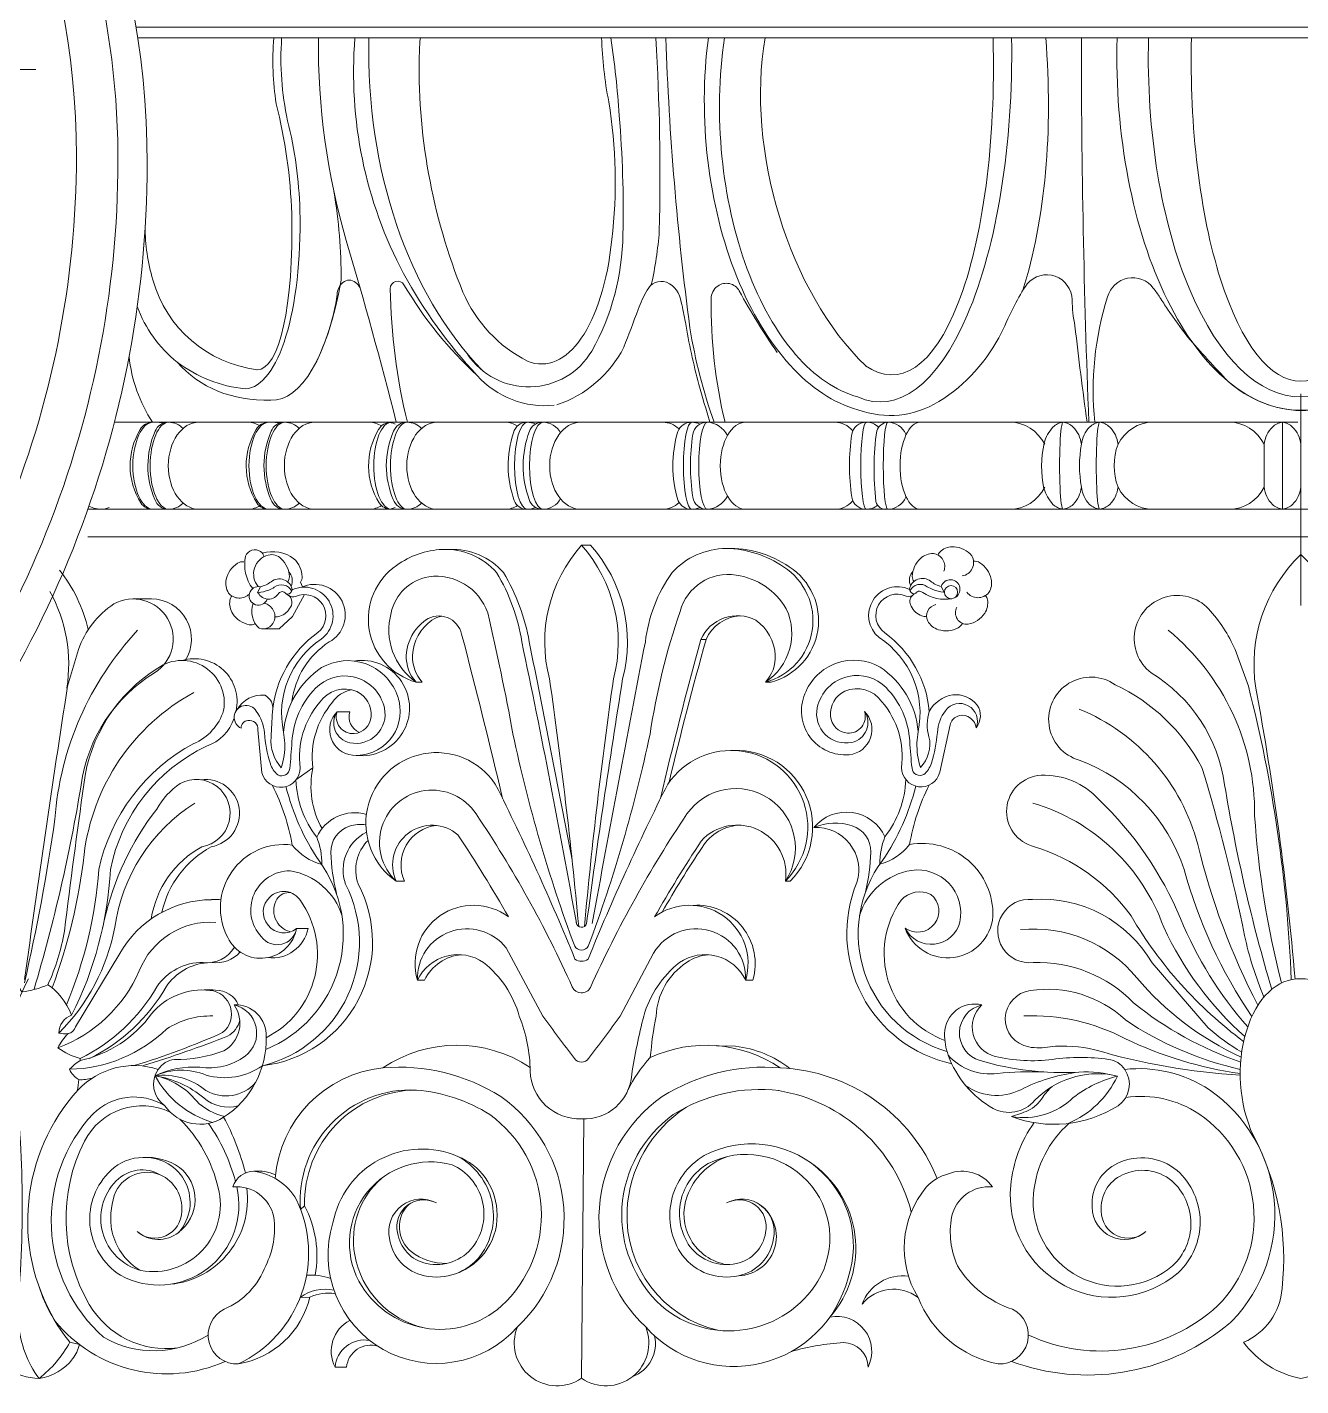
# Model space of a CAD drawing. Header units: millimetres. Extents: x 542654 to 551203, y 315718 to 321804.
# Drawn here: x 543084.9 to 543267.3, y 321035.7 to 321230.3 of the extents above; entities that cross this region are included whole.
import ezdxf

# ---------------------------------------------------------------- set-up
doc = ezdxf.new("R2010")
doc.units = ezdxf.units.MM
doc.linetypes.add('ACAD_ISO04W100', pattern=[30, 24, -3, 0, -3])
doc.layers.add('cad-block.com', color=250, linetype='Continuous')

msp = doc.modelspace()

# ---------------------------------------------------------------- linework, layer by layer
at = {"layer": 'cad-block.com', "color": 18, "lineweight": 15, "true_color": 0x000000}
for p, q in [((543100.7, 321228.71), (543267.27, 321228.71)), ((543433.84, 321228.71), (543267.27, 321228.71)), ((543098.11, 321097.57), (543091.79, 321087.1))]:
    msp.add_line(p, q, dxfattribs=at)
for points in [[(542987.8, 321440.01, 0.429574), (542778.04, 321237.71, 0.414214), (542953.54, 321062.21, 0.414214), (543102.04, 321210.71, 0.414214), (542980.54, 321332.21, 0.414214), (542879.29, 321230.96, 0.414214), (542967.04, 321143.21, 0.414214), (543041.29, 321217.46, 0.414214), (542980.54, 321278.21, 0.414214), (542929.91, 321227.58, 0.414214), (542973.79, 321183.71, 0.438402), (543010.91, 321224.21)], [(542978.72, 321432.77, 0.416147), (542785.01, 321237.24, 0.414214), (542954.47, 321067.79, 0.414214), (543097.85, 321211.17, 0.414214), (542980.54, 321328.49, 0.414214), (542882.78, 321230.73, 0.414214), (542967.5, 321146, 0.414214), (543039.2, 321217.69, 0.414214), (542980.54, 321276.35, 0.414214), (542931.66, 321227.47, 0.417631), (542974.03, 321185.29, 30.968964), (542974.03, 321185.29)], [(542980.54, 321422.2, 0.414214), (542794.92, 321236.58, 0.414214), (542955.79, 321075.72, 0.414214), (543091.91, 321211.84, 0.414214), (542980.54, 321323.2, 0.414214), (542887.73, 321230.4, 0.414214), (542968.16, 321149.96, 0.414214), (543036.22, 321218.02, 0.414214), (542980.54, 321273.71, 0.414214), (542934.13, 321227.3, 0.414214), (542974.35, 321187.09, 0.284609), (543004.82, 321205.96, 0.284609)], [(543122.74, 321203.5, 0.054318), (543120.52, 321219.29, -0.060592), (543120.18, 321228.71, -5.886435)], [(543123.91, 321204.03, 0.053274), (543122.16, 321216.85, -0.071657), (543121.3, 321228.71, -4.944081)], [(543137.71, 321173.67, 0.010361), (543130.56, 321199.71, -0.074395), (543126.57, 321228.71, -3.423344)], [(543149.28, 321180.38, -0.062557), (543138.77, 321194.95, -0.143746), (543131.8, 321228.71, -24.362653)], [(543156.53, 321182.42, -0.177668), (543147.27, 321192.31, -0.104428), (543141.03, 321226.9, -0.036968), (543141.17, 321228.71)], [(543147.92, 321183.42, 0.551195), (543165.73, 321183.87, 0.125628), (543170.17, 321200.58, 0.027203), (543169.64, 321217.6, 0.021581), (543168.45, 321228.71, 9.245556)], [(543168.59, 321199.86, 0.069677), (543168.15, 321219.58, -0.04102), (543167.12, 321228.71, -3.217229)], [(543174.89, 321228.71, -0.020873), (543175.39, 321201.04, -0.035915), (543174.24, 321193.38, -0.06104), (543174.24, 321193.38, -1.955874)], [(543183.23, 321173.67, -0.045147), (543179.77, 321187.17, -0.023792), (543176.31, 321228.71, -1.721189)], [(543236.91, 321173.67, -0.009714), (543235.84, 321228.71, 30.22856)], [(543129.81, 321194.04, 0.042698), (543128.78, 321206.72, 1.16381)], [(543102.85, 321194.07, -0.074357), (543101.76, 321201.68, -0.010898)], [(543117.77, 321181.2, -0.301721), (543102.85, 321194.07, -7.022869)], [(543126.15, 321182.1, 0.08008), (543129.25, 321191.95, -0.219739), (543130.08, 321193.69, -0.359821), (543131.89, 321193.69, -0.090462), (543132.54, 321192.91, 0.58033)], [(543139.31, 321173.67, -0.056724), (543136.85, 321192.8, -0.76806), (543138.82, 321193.35, 0.071469), (543149.28, 321180.38, 0.317212)], [(543160.73, 321176.15, 0.194829), (543170.3, 321184.4, 0.001541), (543172.36, 321189.82, -0.052446), (543173.66, 321192.57, -0.378842), (543176.4, 321193.72, -0.276804), (543178.52, 321190.87, -0.01885), (543179.12, 321187.98, 0.02496), (543181.07, 321179.09, 0.008184), (543182.64, 321173.67, 11.806369)], [(543215.43, 321176.63, 0.138056), (543224.41, 321186.52, -0.017495), (543226.28, 321190.37, -0.05202), (543228.08, 321193.49, -0.694192), (543234.51, 321191.21, 0.047335), (543234.92, 321187.46, 0.005702), (543236.65, 321173.67, -3.795045)], [(543237.78, 321173.67, -0.10384), (543239.59, 321191.61, -0.624831), (543246.14, 321192.89, -0.019), (543247.09, 321191.54, 0.004583), (543248.18, 321189.88, 0.018062), (543251.06, 321185.9, 0.012927), (543256.87, 321179.5, 0.17039), (543267.27, 321175.3, 6.256692)], [(543296.76, 321173.67, 0.10384), (543294.95, 321191.61, 0.624831), (543288.4, 321192.89, 0.019), (543287.45, 321191.54, -0.004583), (543286.36, 321189.88, -0.018062), (543283.48, 321185.9, -0.012927), (543277.67, 321179.5, -0.17039), (543267.27, 321175.3, -6.256692)], [(543184.81, 321173.67, -0.06321), (543182.81, 321191.35, -0.235828), (543183.75, 321193.17, -0.45328), (543186.83, 321192.48, 0.027276), (543192.29, 321183.65, -1.667342)], [(543106.34, 321182.28, -0.140252), (543100.62, 321190.25, -0.027671)], [(543102.79, 321173.67, -0.117913), (543099.44, 321183.08, -0.01593)], [(543116.08, 321178.45, -0.136892), (543106.34, 321182.28, 2.657757)], [(543160.35, 321176.1, -0.239423), (543149.28, 321180.38)], [(543101.13, 321162.11, -0.283645), (543101.04, 321172.61, -6.055652)], [(543102.84, 321173.67, 0.278993), (543101.04, 321172.61, 1.230716)], [(543103.15, 321162.61, -0.209639), (543103.18, 321172.37, -6.055652)], [(543105.09, 321173.67, 0.315411), (543103.18, 321172.37, 1.230716)], [(543105.15, 321173.67, -0.204052), (543107.18, 321172.78, -1.230716)], [(543117.75, 321162.11, -0.283645), (543117.66, 321172.61, -6.055652)], [(543119.46, 321173.67, 0.278993), (543117.66, 321172.61, 1.230716)], [(543119.77, 321162.61, -0.209639), (543119.8, 321172.37, -6.055652)], [(543121.71, 321173.67, 0.315411), (543119.8, 321172.37, 1.230716)], [(543121.77, 321173.67, -0.204052), (543123.8, 321172.78, -1.230716)], [(543135.28, 321162.11, -0.283645), (543135.19, 321172.61, -6.055652)], [(543136.99, 321173.67, 0.278993), (543135.19, 321172.61, 1.230716)], [(543137.29, 321162.61, -0.209639), (543137.33, 321172.37, -6.055652)], [(543136.37, 321173.67, -0.106817), (543137.54, 321173.41, -1.230716)], [(543139.24, 321173.67, 0.315411), (543137.33, 321172.37, 1.230716)], [(543139.3, 321173.67, -0.204052), (543141.33, 321172.78, -0.204052)], [(543156.44, 321173.67, 0.361653), (543154.52, 321172.16, 1.230716)], [(543156.74, 321162.61, -0.178725), (543156.78, 321172.37, -6.055652)], [(543156.5, 321173.67, -0.106817), (543157.66, 321173.41, -1.230716)], [(543158.69, 321173.67, 0.315411), (543156.78, 321172.37, 1.230716)], [(543158.75, 321173.67, -0.276498), (543161.23, 321172.15, -0.276498)], [(543178.09, 321162.42, -0.147923), (543178.04, 321172.33, -6.055652)], [(543179.97, 321173.67, 0.320957), (543178.04, 321172.33, 1.230716)], [(543180.03, 321173.67, -0.106817), (543181.19, 321173.41, -1.230716)], [(543182.22, 321173.67, 0.375323), (543180.2, 321171.95, 1.230716)], [(543182.28, 321173.67, -0.263907), (543185.15, 321171.78, -1.230716)], [(543204.99, 321173.67, 0.375323), (543202.97, 321171.95, 1.230716)], [(543205.05, 321173.67, -0.198464), (543206.8, 321172.96, -1.230716)], [(543206.42, 321162.3, -0.065993), (543206.53, 321172.44, -6.055652)], [(543208.05, 321173.67, 0.284197), (543206.53, 321172.44, 1.230716)], [(543208.11, 321173.67, -0.297991), (543210.69, 321171.95, -1.230716)], [(543230.5, 321170.68, -0.115671), (543231.77, 321172.98, -0.15697), (543233.21, 321173.67, -2.145029)], [(543235.84, 321170.52, 0.168462), (543234.65, 321172.98, 0.15697), (543233.21, 321173.67, 2.145029)], [(543235.84, 321170.52, -0.168462), (543237.02, 321172.98, -0.15697), (543238.46, 321173.67, -2.145029)], [(543241.09, 321170.52, 0.168462), (543239.9, 321172.98, 0.15697), (543238.46, 321173.67, 2.145029)], [(543262.02, 321170.52, -0.168462), (543263.2, 321172.98, -0.15697), (543264.64, 321173.67, -2.145029)], [(543267.27, 321170.52, 0.168462), (543266.09, 321172.98, 0.15697), (543264.64, 321173.67, 2.145029)], [(543154.62, 321162.48, -0.170581), (543154.52, 321172.16, -6.055652)], [(543180.2, 321162.93, -0.077979), (543180.2, 321171.95, -6.055652)], [(543202.97, 321162.93, -0.077979), (543202.97, 321171.95, -6.055652)], [(543230.48, 321164.16, -0.107724), (543230.5, 321170.68, -8.27984)], [(543235.84, 321164.36, -0.085471), (543235.84, 321170.52, -137.299015)], [(543241.09, 321164.36, -0.182365), (543241.09, 321170.52, 161.359353)], [(543105.09, 321161.21, -0.329104), (543103.15, 321162.61, -1.230716)], [(543121.71, 321161.21, -0.329104), (543119.77, 321162.61, -1.230716)], [(543139.24, 321161.21, -0.329104), (543137.29, 321162.61, -1.230716)], [(543158.69, 321161.21, -0.329104), (543156.74, 321162.61, -1.230716)], [(543158.75, 321161.21, 0.276498), (543161.23, 321162.73, 0.276498)], [(543182.22, 321161.21, -0.375323), (543180.2, 321162.93, -1.230716)], [(543182.28, 321161.21, 0.263907), (543185.15, 321163.1, 1.230716)], [(543204.99, 321161.21, -0.375323), (543202.97, 321162.93, -1.230716)], [(543208.11, 321161.21, 0.297991), (543210.69, 321162.93, 1.230716)], [(543230.48, 321164.16, 0.102726), (543231.77, 321161.9, 0.15697), (543233.21, 321161.21, 2.145029)], [(543235.84, 321164.36, -0.168462), (543234.65, 321161.9, -0.15697), (543233.21, 321161.21, -2.145029)], [(543235.84, 321164.36, 0.168462), (543237.02, 321161.9, 0.15697), (543238.46, 321161.21, 2.145029)], [(543241.09, 321164.36, -0.168462), (543239.9, 321161.9, -0.15697), (543238.46, 321161.21, -2.145029)], [(543262.02, 321164.36, 0.168462), (543263.2, 321161.9, 0.15697), (543264.64, 321161.21, 2.145029)], [(543267.27, 321164.36, -0.168462), (543266.09, 321161.9, -0.15697), (543264.64, 321161.21, -2.145029)], [(543095.42, 321161.21, 0.106879), (543096.59, 321161.47, 1.230716)], [(543102.84, 321161.21, -0.255078), (543101.13, 321162.11, -1.230716)], [(543105.15, 321161.21, 0.204052), (543107.18, 321162.1, 1.230716)], [(543119.46, 321161.21, -0.255078), (543117.75, 321162.11, -1.230716)], [(543121.77, 321161.21, 0.204052), (543123.8, 321162.1, 1.230716)], [(543136.99, 321161.21, -0.255078), (543135.28, 321162.11, -1.230716)], [(543136.37, 321161.21, 0.106879), (543137.54, 321161.47, 1.230716)], [(543139.3, 321161.21, 0.204052), (543141.33, 321162.1, 0.204052)], [(543156.44, 321161.21, -0.336209), (543154.62, 321162.48, -1.230716)], [(543156.5, 321161.21, 0.106879), (543157.66, 321161.47, 1.230716)], [(543179.97, 321161.21, -0.301916), (543178.09, 321162.42, -1.230716)], [(543180.03, 321161.21, 0.106879), (543181.19, 321161.47, 1.230716)], [(543205.05, 321161.21, 0.175857), (543206.65, 321161.78, 1.230716)], [(543208.05, 321161.21, -0.404183), (543206.42, 321162.3, -1.230716)], [(543118.8, 321154.43, 0.123858), (543118.29, 321155.18, 0.542119), (543118.29, 321155.18, 0.461689), (543116.13, 321154.48, 0.216729), (543117.15, 321149.84)], [(543118.53, 321154.92, -0.085964), (543118.53, 321154.92, -0.2416), (543123.05, 321154.11, -0.199595), (543124.24, 321151.52, -0.115632), (543124.01, 321150.77, -785794.277615)], [(543163.51, 321101.94, 0.008061), (543155.69, 321142.22, 0.096888), (543152.09, 321152.13, 0.22737), (543144.31, 321155.45, 0.147236), (543137.76, 321153.17, 0.635007), (543140.55, 321136.45)], [(543162.89, 321111.02, 0.001524), (543156.76, 321142.22, 0.09068), (543153.09, 321152.13, 0.22737), (543145.31, 321155.45, 0.006582), (543145.1, 321155.45, 0.006582)], [(543164.25, 321156.05, 0.251368), (543159.66, 321136.93, 16.262334)], [(543164.25, 321156.05, -0.251368), (543168.83, 321136.93, -16.262334)], [(543165.55, 321156.05, -0.251368), (543170.14, 321136.93, -16.262334)], [(543165.79, 321101.89, -0.002861), (543173.39, 321142.22, -0.125396), (543177.21, 321152.13, -0.211194), (543184.99, 321155.59, -0.160889), (543193.99, 321152.96, -0.653703), (543191.4, 321136.45, -1.090581)], [(543184.99, 321155.59, -0.147826), (543193.18, 321152.96, -0.653703), (543190.59, 321136.45)], [(543216.15, 321152.36, 0.480937), (543214.65, 321154.86, 0.194733), (543212.81, 321154.17, 0.199595), (543211.62, 321151.59, 0.113443), (543211.84, 321150.85, 785794.277615)], [(543215.31, 321154.64, -0.126119), (543215.74, 321155.24, -0.194733), (543217.61, 321155.84, -0.199595), (543220.15, 321154.55, -0.52072), (543218.77, 321151.65)], [(543267.27, 321154.72, 0.244921), (543260.82, 321135.6, 16.262334)], [(543267.27, 321154.72, -0.244921), (543273.72, 321135.6, -16.262334)], [(543116.68, 321149.07, -0.442894), (543113.69, 321149.21, -0.194733), (543113.36, 321151.15, -0.199595), (543114.99, 321153.48, -0.170967), (543115.88, 321153.69, -785794.277615)], [(543117.94, 321150.13, -0.549679), (543119.38, 321154.65, -0.27418), (543121.22, 321154.11, -0.199595), (543122.41, 321151.52, -0.113338), (543122.19, 321150.78, -785794.277615)], [(543219.43, 321149.33, 0.482118), (543222.59, 321149.28, 0.194733), (543222.92, 321151.21, 0.199595), (543221.29, 321153.55, 0.170966), (543220.4, 321153.75, 785794.277615)], [(543089.49, 321152.5, -0.109678), (543093.61, 321143.97)], [(543122.8, 321149.68, 0.579771), (543119.79, 321150.82)], [(543122.64, 321150.19, 0.317644), (543122.31, 321152.25, -3.778674)], [(543163.27, 321098.64, -0.037426), (543154.43, 321129.02, 0.011338), (543150.82, 321146.38, 0.356793), (543142.36, 321151.54, 0.309104), (543136.98, 321146.36, 0.221531), (543136.98, 321146.36, 0.31621), (543140.55, 321136.45, 12.968002)], [(543165.22, 321098.64, 0.037426), (543174.07, 321129.02, -0.045903), (543178.36, 321146.56, -0.385093), (543186.39, 321151.79, -0.225675), (543193.58, 321146.94, -0.221531), (543193.58, 321146.94, -0.373271), (543190.59, 321136.45, -12.968002)], [(543211.39, 321150.25, -0.317644), (543211.72, 321152.31, 3.778674)], [(543211.23, 321149.74, -0.579771), (543214.24, 321150.89)], [(543214.24, 321150.89, 0.107457), (543215.77, 321150.16, 1442348.621307)], [(543088.12, 321149.45, -0.165342), (543090.54, 321135.6)], [(543117.85, 321149.28, 0.414698), (543117.94, 321149.25, 0.054351), (543119.46, 321149.64, 0.055485), (543120.25, 321150.04, -0.474328), (543122.74, 321149.48, 0.582288)], [(543121.36, 321149.41, 0.067529), (543120.88, 321149.21, -0.608971), (543117.94, 321149.25)], [(543119.79, 321150.82, -0.107457), (543118.25, 321150.1, -1442348.621307)], [(543119.97, 321132.19, -0.21965), (543126.5, 321143.55, 0.883254), (543123.3, 321148.71)], [(543121.58, 321129.3, 0.089113), (543121.58, 321129.3, -0.30739), (543126.96, 321142.61, 0.910784), (543122.79, 321149.66)], [(543122.8, 321149.68, -0.344967), (543122.11, 321149.04, -0.267114), (543121.92, 321149.13, 0.231265), (543121.36, 321149.41, 3.53928)], [(543122.58, 321147.19, 0.469291), (543122, 321149.05, 61.692363)], [(543122.76, 321133.66, 0.089113), (543122.76, 321133.66, -0.219839), (543128.09, 321142.2, 0.97396), (543124.18, 321150.04)], [(543212.45, 321129.37, -0.089113), (543212.45, 321129.37, 0.311507), (543206.87, 321142.82, -0.883255), (543211.24, 321149.72)], [(543214.06, 321132.26, 0.143987), (543214.06, 321132.26, 0.216564), (543207.7, 321143.49, -0.913446), (543210.73, 321148.77, -1.026003)], [(543211.88, 321149.1, -0.340069), (543210.73, 321148.77, 4.110013)], [(543211.23, 321149.74, 0.344967), (543211.92, 321149.1, 0.267114), (543212.11, 321149.19, -0.231265), (543212.67, 321149.48, -3.53928)], [(543216.23, 321149.42, -0.414698), (543216.09, 321149.32, -0.054351), (543214.57, 321149.71, -0.055485), (543213.77, 321150.11, 0.474328), (543211.29, 321149.54, -0.582288)], [(543212.67, 321149.48, -0.067529), (543213.15, 321149.27, 0.185407), (543217.28, 321148.38)], [(543085.83, 321092.46, 0.031982), (543092.58, 321121.74, -0.226137), (543103.11, 321137.78), (543103.11, 321137.78, 0.968726), (543097.26, 321147.65, 0.161307), (543092.2, 321141.13), (543090.63, 321135.85, 0.004584), (543084.49, 321093.84)], [(543107.48, 321139.53, 0.59225), (543102.64, 321148.36, 0.59225)], [(543114.17, 321148.79, 0.117216), (543113.89, 321148.17, 0.194733), (543114.29, 321146.25, 0.199595), (543116.66, 321144.67, 0.126168), (543117.45, 321144.78)], [(543118.81, 321147.76, -0.449595), (543120.2, 321145.13, -0.38723), (543118.09, 321144.16, -0.886133), (543118.09, 321144.16, -0.313382), (543117.23, 321147.7, -785794.277615)], [(543120.32, 321145.81, 0.124072), (543121.06, 321145.88, 0.174366), (543122.58, 321147.19, 0.04474), (543122.58, 321147.19, 0.04474)], [(543122.33, 321148.85, 0.269828), (543123.3, 321148.71, -4.110013)], [(543211.47, 321147.32, -0.369222), (543211.64, 321148.87, -61.692363)], [(543213.68, 321145.88, -0.128913), (543212.97, 321145.94, -0.202072), (543211.47, 321147.32, 0.175307), (543211.47, 321147.32, -0.04474)], [(543215, 321147.55, 0.47631), (543213.83, 321145.2, 0.194733), (543215.36, 321143.96, 0.199595), (543218.19, 321144.23, 0.163939), (543218.79, 321144.87, 785794.277615)], [(543222.11, 321148.86, -0.117216), (543222.39, 321148.24, -0.194733), (543221.99, 321146.31, -0.199595), (543219.62, 321144.74, -0.60584), (543218.02, 321147.19)], [(543263.12, 321092.46, -0.031982), (543256.36, 321121.74, 0.226137), (543245.83, 321137.78), (543245.83, 321137.78, -1.081089), (543254.06, 321146.95, -0.081991), (543257.85, 321141.1), (543259.76, 321135.85, -0.052596), (543265.9, 321093.84)], [(543152.94, 321119.77, 0.006566), (543147.08, 321143.31, 0.532715), (543141.92, 321145.33, 0.230921), (543139.15, 321140.29, 0.200704), (543140.55, 321136.45)], [(543144.26, 321145.89, 0.118186), (543142.81, 321145.33, 0.230921), (543140.05, 321140.29, 0.200704), (543141.44, 321136.45)], [(543175.56, 321119.77, -0.010385), (543181.34, 321142.56, -0.430827), (543189.22, 321145.33, -0.230921), (543191.99, 321140.29, -0.200704), (543190.59, 321136.45)], [(543176.79, 321122.11, -0.009548), (543182.08, 321142.56, -0.278794), (543186.96, 321145.96, -0.296161)], [(543084.45, 321093.36, 0.021067), (543088.82, 321116.83, -0.170848), (543100.66, 321143.87)], [(543264.49, 321093.36, -0.046356), (543260.65, 321117.37, 0.227733), (543248.28, 321143.87)], [(543114.77, 321132.33, 0.573683), (543107.02, 321139.55, 2.594727)], [(543127.02, 321138.52, -0.459898), (543137.79, 321134.72, -0.041388), (543138.11, 321133.73, -0.041388)], [(543131.69, 321139.47, -1.152336), (543131.98, 321125.96, -0.317197)], [(543207.01, 321138.59, 0.459898), (543196.24, 321134.78, 0.565124), (543202.6, 321126.05, 0.629067), (543204.78, 321132.26, 2.351432)], [(543129.24, 321132.2, 0.529558), (543131.06, 321127.76, 0.542328), (543136.02, 321132.72, 0.296741), (543131.53, 321137.21, 0.256079), (543126.17, 321135.59, 0.181484), (543122.77, 321127.92, -0.011463), (543122.45, 321124.06, -0.529397), (543120.76, 321123.15, -0.287354), (543120.76, 321123.15, 0.172993)], [(543121.58, 321129.3, -0.231049), (543127.02, 321138.52)], [(543204.78, 321132.26, -0.529558), (543202.97, 321127.82, -0.542328), (543198.01, 321132.78, -0.296741), (543202.5, 321137.27, -0.256079), (543207.86, 321135.66, -0.181484), (543211.26, 321127.98, 0.011463), (543211.58, 321124.12, 0.529397), (543213.27, 321123.21, 0.287354), (543213.27, 321123.21, -0.172993)], [(543212.45, 321129.37, 0.231049), (543207.01, 321138.59)], [(543123.95, 321124.17, -0.21172), (543126.75, 321133.56, -0.354921), (543132.07, 321135.1, -0.3067), (543134.12, 321131.52, -0.370824), (543131.69, 321129.08, -0.534157), (543129.24, 321132.2, -8.530922)], [(543125.77, 321124.17, -0.21172), (543128.57, 321133.56, -0.190567), (543131.26, 321135.35, -0.190567)], [(543163.84, 321101.46, 0.012697), (543159.66, 321136.93), (543159.66, 321136.93)], [(543164.66, 321101.45, -0.012721), (543168.83, 321136.93), (543168.83, 321136.93)], [(543164.98, 321101.89, -0.006584), (543170.14, 321136.93), (543170.14, 321136.93)], [(543210.08, 321124.23, 0.21172), (543207.28, 321133.63, 0.354921), (543201.96, 321135.16, 0.3067), (543199.91, 321131.58, 0.370824), (543202.34, 321129.15, 0.534157), (543204.78, 321132.26, 8.530922)], [(543260.27, 321088.57, -0.083398), (543250.56, 321109.62, 0.228701), (543235.54, 321125.27), (543235.54, 321125.27, -1.179319), (543240.69, 321136.08), (543240.69, 321136.08, -0.162272), (543253.1, 321124.23, -0.023607), (543259.21, 321100.16), (543259.21, 321100.16, 0.046437), (543261.99, 321091.34)], [(543266.44, 321093.92, 0.024767), (543260.82, 321135.6), (543260.82, 321135.6)], [(543088.42, 321092.67, 0.060187), (543093, 321111.74, -0.241847), (543108.7, 321134.96, -1.902929)], [(543114.92, 321132.53, -0.243152), (543114.92, 321132.53, -0.293221), (543118.87, 321134.57, -0.276192), (543120.04, 321132.81, -0.231265)], [(543138.11, 321133.73, -0.511766), (543131.43, 321125.98, -0.629067), (543129.24, 321132.2)], [(543220.76, 321129.9, 0.883493), (543216.36, 321132.36, 0.139299), (543215.21, 321129.24, -0.056208), (543214.35, 321124.83, -0.144052), (543213.27, 321123.21, -0.231379)], [(543220.76, 321129.9, 0.323792), (543220.93, 321133.17, 0.251609), (543217.41, 321134.63, 0.231265), (543214.06, 321132.26, 0.231265)], [(543108.7, 321127.65, 0.220525), (543112.99, 321132.39, 23.912184)], [(543115.52, 321129.84, -1.365028), (543117.67, 321132.29, -0.139299), (543118.82, 321129.18, 0.056208), (543119.68, 321124.76, 0.144052), (543120.76, 321123.15, 0.231379)], [(543119.97, 321132.19, -0.000261), (543119.79, 321128.57, 0.207649), (543121.25, 321124.17, 0.085267), (543121.74, 321127.71, -0.014662), (543121.58, 321129.3, -0.034849)], [(543132.44, 321129.25, -0.393732), (543131.07, 321132.2)], [(543210.08, 321124.23, 0.882372), (543215.57, 321123.54, 0), (543217.04, 321130.34, -0.472515), (543219.57, 321131.52, -0.259594), (543220.76, 321129.9, 1.136714)], [(543214.06, 321132.26, 0.152637), (543214.01, 321128.63, -0.259178), (543212.78, 321124.24, -0.085267), (543212.29, 321127.77, 0.014662), (543212.45, 321129.37, 0.034849)], [(543261.13, 321090.16, -0.060422), (543252.51, 321113.17, 0.236111), (543235.54, 321132.58)], [(543091.22, 321088.76, 0.104453), (543096.78, 321109.62, -0.237807), (543110.53, 321127.27), (543110.53, 321127.27, 0.237232), (543114.5, 321131.29, 0.931198)], [(543123.95, 321124.17, -0.882595), (543118.46, 321123.48, 0), (543117.91, 321129.61, 0.486696), (543116.44, 321130.96, 0.415656), (543115.52, 321129.84, -1.136714)], [(543163.31, 321096.78, 0.019751), (543151.9, 321121.83, 1.208785), (543137.69, 321107.95, -0.803831), (543146.55, 321114.57, -0.017409), (543153.78, 321102.82, -0.020544)], [(543165.19, 321096.78, -0.019751), (543176.59, 321121.83, -1.099773), (543193.45, 321107.95, 0.741935), (543181.37, 321113.69, 0.016088), (543174.72, 321102.82, 0.020544)], [(543186.03, 321126.66, -0.679118), (543194.15, 321107.95)], [(543125.77, 321124.17, 0.181124), (543127.08, 321115.47, -2.102585)], [(543102.62, 321102.54, 0.030448), (543102.62, 321102.54, -0.232542), (543109.88, 321112.87, 1.177597), (543106.76, 321121.93, 0.113361), (543103.41, 321118.27, 0.110473), (543095.9, 321102.33, -0.026367), (543095.66, 321101.27, -0.083078)], [(543104.13, 321103.48, 0.031281), (543104.13, 321103.48, -0.214902), (543111.21, 321112.87, 0.98469), (543109.73, 321122.47, 0.98469)], [(543122.8, 321113.12, 0.076166), (543119.98, 321121.64, -3.182596)], [(543123.34, 321122.44, 0.157589), (543126.32, 321114.23, -2.102585)], [(543210.69, 321122.5, -0.157589), (543207.71, 321114.3, 2.102585)], [(543211.23, 321113.18, -0.076166), (543214.05, 321121.71, 3.182596)], [(543259.07, 321084.99, -0.101177), (543242.97, 321102.96, 0.162208), (543229.14, 321112.87, -0.871249), (543230.08, 321123.1, -0.223036), (543238.32, 321119.66, -0.102176), (543250.04, 321102.61, 0.082867), (543259.66, 321087.06, 0.082867)], [(543119.01, 321083.84, 0.027462), (543119.01, 321083.84), (543119.01, 321083.84, 0.490067), (543126.67, 321110.85, -0.088107), (543121.92, 321121.49, -0.088107)], [(543137.69, 321107.95, -1.127375), (543149.15, 321117.57, -0.042338), (543162.93, 321092.79, -2.309691)], [(543193.45, 321107.95, 0.988088), (543179.35, 321117.57, 0.042269), (543165.52, 321092.7, 2.309691)], [(543216.59, 321083.56, -0.027462), (543216.59, 321083.56), (543216.59, 321083.56, -0.52478), (543207.36, 321110.91, 0.088107), (543212.11, 321121.55, 0.088107)], [(543089.39, 321086.19, 0.152944), (543097.39, 321101.34, -0.217674), (543108.85, 321119.13)], [(543207.71, 321114.3, 0.551915), (543197.54, 321115.65, -0.519017), (543203.69, 321107.76, -0.124652)], [(543259.25, 321085.68, -0.102321), (543247.63, 321101.34, 0.239967), (543228.89, 321119.13)], [(543126.32, 321114.23, -0.374431), (543133.44, 321117.5, -0.725274)], [(543129.16, 321106.19, -0.053131), (543128.35, 321112.05, -0.33383), (543131.01, 321115.8, -0.140493), (543133.36, 321115.99, -3.125388)], [(543138.89, 321107.95, -0.510616), (543143.45, 321115.91, -0.510616)], [(543187.12, 321115.96, 0.26208), (543181.53, 321112.78, 0.018609), (543175.81, 321103.51)], [(543204.91, 321106.36, 0.050263), (543205.68, 321112.11, 0.33383), (543203.02, 321115.87, 0.176466), (543197.54, 321115.65, 3.125388)], [(543122.8, 321113.12, 0.157797), (543127.06, 321110.32, 0.10138), (543126.32, 321114.23, 3.471521)], [(543133.44, 321114.94, 0.379436), (543130.45, 321107.49, 0.740798)], [(543211.23, 321113.18, -0.157797), (543206.97, 321110.38, -0.10138), (543207.71, 321114.3, -3.471521)], [(543122.8, 321113.12, 0.608552), (543113.59, 321099.85, 0.723694), (543123.44, 321101.16, 0.860486)], [(543133.67, 321113.78, -0.262784), (543133.67, 321113.78, 0.285755), (543132.25, 321107.55)], [(543211.23, 321113.18, -0.477466), (543223.17, 321102.88, -0.80327), (543210.59, 321101.23, -0.860486)], [(543129.96, 321102.95, 0.285721), (543122.53, 321109.42, 0.659885), (543118.39, 321099.98, 0.655759), (543123.44, 321101.16, 2.241637)], [(543204.07, 321103.02, -0.285709), (543211.5, 321109.49, -0.520869), (543218.43, 321102.09, -0.697703), (543210.59, 321101.23, -2.241637)], [(543118.54, 321081.51, 0.034039), (543118.54, 321081.51, 0.527783), (543132.25, 321107.55, 0.5535), (543132.25, 321107.55)], [(543118.54, 321081.51, 0.034039), (543118.54, 321081.51, 0.484352), (543130.45, 321107.49, 0.5535), (543130.45, 321107.49)], [(543123.99, 321105.18, 0.460984), (543119.65, 321105.72, 0.961962), (543123.44, 321101.16, 0.865354)], [(543122.59, 321106.3, 0.282373), (543120.63, 321105.38, 0.500674), (543122.48, 321100.72, 0.570817)], [(543217.28, 321081.79, -0.034039), (543217.28, 321081.79, -0.467079), (543203.69, 321107.76, -0.5535), (543203.69, 321107.76)], [(543210.04, 321105.24, -0.329781), (543214.27, 321106.05, -0.98543), (543210.59, 321101.23, -0.865354)], [(543112.61, 321105.29, 0.061702), (543111.49, 321105.32, 7.839688)], [(543119.08, 321085.52, 0.457181), (543123.99, 321105.18)], [(543153.78, 321102.82, 0.022122), (543153.78, 321102.82, 0.721603), (543140.74, 321093.78, -0.459297), (543150.23, 321096.28, -0.15792), (543155.34, 321088.62)], [(543174.72, 321102.82, -0.022122), (543174.72, 321102.82, -0.721603), (543187.76, 321093.78, 0.459297), (543178.27, 321096.28, 0.15792), (543173.16, 321088.62)], [(543180.25, 321104.48, -0.51992), (543188.78, 321093.78)], [(543216.29, 321085.13, -0.495186), (543210.04, 321105.24)], [(543258.66, 321082.04, -0.085809), (543243.3, 321090.51), (543243.3, 321090.51, 0.21298), (543228.94, 321096.29, -1.116279), (543228.85, 321105.32, -0.286149), (543245.96, 321096.23), (543253.99, 321086.92), (543253.99, 321086.92, 0.043626), (543258.81, 321083.46, 0.043242)], [(543089.25, 321084.08, 0.205055), (543100.9, 321095.1, -0.326908), (543111.88, 321102.04)], [(543119.31, 321096.99, 0.391452), (543125.09, 321101.16)], [(543140.74, 321093.78, -0.724857), (543153.44, 321098.4, 0), (543158.73, 321088.62, -0.345817)], [(543163.5, 321102, 0.825911), (543164.98, 321101.89, 3.805328)], [(543187.76, 321093.78, 0.777519), (543174.57, 321097.63, 0), (543169.76, 321088.62, 0.345817)], [(543258.72, 321082.75, -0.110412), (543243.77, 321094.11, 0.249563), (543227.14, 321101.01)], [(543163.27, 321098.64, 0.571735), (543165.22, 321098.64, 15.01189)], [(543111.33, 321096.3, 0.252702), (543115.36, 321097.8)], [(543141.76, 321093.78, -0.266072), (543147.07, 321097.4, -0.266072)], [(543163.31, 321096.78, 0.325349), (543165.19, 321096.78, -0.325349)], [(543182.45, 321097.4, 0.131704), (543179.29, 321096.28, 0.238793), (543174.93, 321088.62)], [(543086.56, 321036.72, -0.144462), (543083.65, 321044.47, -0.036311), (543083.65, 321048.94, 0.056388), (543082.55, 321083.48, -0.00893), (543082.55, 321083.48, -0.146695), (543085.04, 321093.94, -2.966604)], [(543087.81, 321093.09, -0.073091), (543084.1, 321092.09, -0.239093), (543083.73, 321093.04, 0.002105), (543083.73, 321093.04, 0.035728), (543083.73, 321093.04, -11.056755)], [(543162.93, 321092.79, 0.62323), (543165.52, 321092.7, -443.735523)], [(543258.6, 321080.17, -0.057439), (543237.76, 321083.8, 0.08294), (543231.35, 321084.23, -0.093637), (543228.29, 321084.2, -0.857179), (543228.52, 321092.27), (543228.52, 321092.27, -0.230063), (543242.14, 321088.07, 0.09234), (543258.6, 321080.98)], [(543100.19, 321081.53, 0.032244), (543112.84, 321086.25, -1.089111), (543112.84, 321086.25, -0.083746), (543112.84, 321086.25, 0.672013), (543111.01, 321092.3), (543111.01, 321092.3, 0.252837), (543102.66, 321088.94, -0.18475), (543092.43, 321082.25)], [(543091.22, 321088.76, 0.308688), (543089.39, 321086.19, 0.103957), (543090.71, 321086.12, 0.304922), (543091.79, 321087.1, -9.012653)], [(543090.92, 321081, 0.190271), (543104.84, 321086.79, -0.15094), (543111.44, 321088.64)], [(543114.5, 321090.21, -0.643361), (543116.06, 321082.88, -0.19463), (543109.56, 321081.29, 0.132358), (543103.16, 321080.06, 1.541494)], [(543112.99, 321074.13, 0.263178), (543119.08, 321085.64, 0.079631), (543119.08, 321085.64, 0.445392), (543114.5, 321090.21, -0.441876), (543113, 321083.63, -0.520374), (543113, 321083.63, -0.095058), (543105.94, 321082.42, 0.214438), (543103.62, 321080.98)], [(543155.34, 321088.62, -0.092008), (543156.89, 321080.73, 0.414524), (543164.25, 321073.89, 96.939635)], [(543158.73, 321088.62, 0.009847), (543163.25, 321082.55, -25.391163), (543163.25, 321082.55, -3.492006)], [(543173.16, 321088.62, 0.023162), (543171.43, 321080.24, -0.410922), (543164.25, 321073.89, -96.939635)], [(543169.76, 321088.62, -0.009847), (543165.25, 321082.55, 25.391163), (543165.25, 321082.55, 3.492006)], [(543174.93, 321088.62, 0.026908), (543174.1, 321082.67, -0.378377), (543174.1, 321082.67, -96.939635)], [(543223.19, 321075.39, -0.177666), (543216.77, 321083.02, -0.090133), (543216.24, 321086.12, -0.487937), (543221.6, 321090.21, 0.59869), (543223.51, 321082.85, 0.092978), (543231.68, 321082.42, -0.066539), (543239.73, 321082.42, -0.214438), (543242.05, 321080.98)], [(543221.6, 321090.21, 0.774918), (543221.32, 321082.24, 0.085548), (543235.47, 321080.59, -0.080023), (543241, 321080.01, -1.541494)], [(543258.6, 321080.4, -0.077611), (543242.14, 321085.37, 0.132784), (543227.58, 321088.64)], [(543092.43, 321082.55, -0.096266), (543089.25, 321084.08, -0.06567), (543090.71, 321086.12, 94.725032)], [(543156.88, 321081.27, 0.30421), (543135.8, 321081.2, 2.509184)], [(543174.1, 321082.67, -0.263495), (543192.7, 321081.2, -2.509184)], [(543186.28, 321084.29, -0.139977), (543194.09, 321081.11, 0.342859)], [(543216.77, 321083.02, 0.251095), (543223.82, 321080.41, -0.031069), (543230.45, 321080.62, -8.862265)], [(543092.27, 321079.52, -0.167135), (543090.92, 321081, -0.049106), (543092.43, 321082.25, 161947.003626)], [(543092.01, 321077.91, -0.001901), (543092.16, 321078.07), (543092.16, 321078.07, -0.290022), (543103.62, 321080.98)], [(543103.62, 321080.98, 0.413433), (543104.56, 321075.78, 0.14578)], [(543118.54, 321081.51, -0.224245), (543110.49, 321080.15, 0.209823), (543103.16, 321080.06, 8.862265)], [(543120.38, 321065.37, -0.365046), (543135.8, 321081.2)], [(543135.8, 321081.2, -0.164462), (543152.68, 321077.08), (543152.68, 321077.08, -0.47449), (543155.06, 321044.09), (543155.06, 321044.09, -0.807857), (543128.65, 321059), (543128.65, 321059, -0.481169), (543146.54, 321068.51), (543146.54, 321068.51, -0.453805), (543149.79, 321054.32, -0.289389), (543141.77, 321051.42, -0.0695), (543141.77, 321051.42, -0.317906), (543136.76, 321056.74, -0.643474), (543143.48, 321061.85)], [(543163.25, 321082.55, 0.535306), (543165.25, 321082.55, 24.231377)], [(543192.7, 321081.2, 0.164462), (543175.82, 321077.08), (543175.82, 321077.08, 0.47449), (543173.44, 321044.09), (543173.44, 321044.09, 0.599783), (543202.42, 321051.11), (543202.42, 321051.11, 0.677191), (543181.83, 321068.64), (543181.83, 321068.64, 0.440256), (543178.71, 321054.32, 0.289389), (543186.73, 321051.42, 0.0695), (543186.73, 321051.42, 0.317906), (543191.74, 321056.74, 0.643474), (543185.02, 321061.85)], [(543170.87, 321077.95, -0.08269), (543174.1, 321082.67, -9.944068)], [(543215.19, 321065.37, 0.293402), (543192.7, 321081.2)], [(543242.05, 321080.98, -0.413433), (543241.11, 321075.78, -0.14578)], [(543256.42, 321044.11, 0.010122), (543257.44, 321044.97), (543257.44, 321044.97, 0.461528), (543254.18, 321078.07), (543254.18, 321078.07, 0.17445), (543242.05, 321080.98, 0.17445)], [(543094.15, 321079.73, -0.090115), (543092.27, 321079.52, 1.182473)], [(543117.55, 321079.09, -0.358483), (543110.46, 321077.95, 0.206814), (543103.16, 321080.06, 0.011054)], [(543111.38, 321073.39, -0.196776), (543103.16, 321080.06, -5.231502)], [(543110.17, 321076.89, 0.134328), (543103.16, 321080.06, 6.599534)], [(543113.14, 321074.23, -0.147367), (543109.08, 321076.48, 0.173947), (543103.16, 321080.06, 57.748043)], [(543219.3, 321078.63, 0.29097), (543227.67, 321078.34, -0.083045), (543235.47, 321080.59, -0.011054)], [(543225.81, 321074.22, 0.234767), (543234.68, 321076.94, -0.104038), (543241, 321080.01, -57.748043)], [(543229.18, 321076.56, -0.247977), (543240.35, 321080.17, -6.599534)], [(543233.96, 321073.24, 0.183849), (543241, 321080.01, 5.231502)], [(543088.83, 321044.97, -0.010001), (543088.83, 321044.97), (543088.83, 321044.97, -0.328026), (543092.16, 321078.07, -0.094831)], [(543095.79, 321042.61), (543095.79, 321042.61, -0.420189), (543094.29, 321074.63), (543094.29, 321074.63, -0.343142), (543104.51, 321075.82, -0.181335)], [(543115.07, 321075.78, -0.253456), (543110.17, 321076.89, 1.295273)], [(543124.02, 321060.93, -0.454252), (543140.6, 321078.03)], [(543126.12, 321051.49, 0.164036), (543124.59, 321061.46, -0.420222), (543140.6, 321078.03, -0.595186)], [(543140.6, 321078.03, -0.121611), (543151.12, 321074.5), (543151.12, 321074.5, -0.474844), (543152.79, 321047.1), (543152.79, 321047.1, -0.482937), (543132.37, 321050.66), (543132.37, 321050.66, -0.658115), (543145.7, 321067.33), (543145.7, 321067.33, -0.479747), (543148.72, 321055.6, -0.289389), (543142.06, 321053.19, -0.0695), (543142.06, 321053.19, -0.317906), (543137.9, 321057.61, -0.643474), (543143.48, 321061.85)], [(543192.54, 321077.95, 0.172642), (543177.38, 321074.5), (543177.38, 321074.5, 0.474844), (543175.71, 321047.1), (543175.71, 321047.1, 0.460928), (543198.11, 321050.66), (543198.11, 321050.66, 0.75366), (543182.37, 321067.49), (543182.37, 321067.49, 0.440256), (543179.78, 321055.6, 0.289389), (543186.44, 321053.19, 0.0695), (543186.44, 321053.19, 0.317906), (543190.6, 321057.61, 0.643474), (543185.02, 321061.85)], [(543211.48, 321060.55, 0.296503), (543192.48, 321077.95)], [(543230.32, 321077.01, -0.134629), (543228.21, 321075.08, -0.027928), (543225.81, 321074.22, 2.615487)], [(543230.32, 321077.01, -0.077586), (543231.68, 321078.55, -2.079173)], [(543255.35, 321047.13), (543255.35, 321047.13, 0.471912), (543252.64, 321074.63), (543252.64, 321074.63, 0.183913), (543242.21, 321076.97, 0.181335)], [(543105.35, 321074.86, 0.407055), (543093.06, 321070.69, 0.255218), (543093.74, 321047.33, 0.301212), (543106.41, 321041.09, 16.404156)], [(543112.99, 321074.13, -0.40472), (543104.56, 321075.78, 2.094912)], [(543183.79, 321043.62, -0.362508), (543170.77, 321060.76, -0.241838), (543179.27, 321075.58, -1.236261)], [(543223.03, 321075.48, 0.366723), (543229.18, 321076.56, -1.295273)], [(543225.81, 321074.22, 0.234109), (543241.11, 321075.78, -2.094912)], [(543106.73, 321073.86, -0.138983), (543112.21, 321064.02), (543112.21, 321064.02, -0.551004), (543101.15, 321052.2), (543101.15, 321052.2, -0.579061), (543097.62, 321065.03, -0.342316), (543103.92, 321065.89, -0.0695), (543103.92, 321065.89, -0.317906), (543106.98, 321060.66, -0.643474), (543100.59, 321057.77)], [(543116.12, 321066.15, 0.059971), (543112.99, 321074.13)], [(543229.07, 321073.37, 0.13274), (543225.72, 321064.36), (543225.72, 321064.36, 0.677191), (543249.7, 321051.86), (543249.7, 321051.86, 0.440256), (543249.55, 321066.51, 0.289389), (543241.08, 321067.55, 0.0695), (543241.08, 321067.55, 0.317906), (543237.39, 321061.25, 0.643474), (543245.08, 321057.77)], [(543234.11, 321073.26, 0.194205), (543229, 321063.24), (543229, 321063.24, 0.677191), (543248.91, 321052.86), (543248.91, 321052.86, 0.440256), (543248.79, 321065.03, 0.289389), (543241.75, 321065.89, 0.0695), (543241.75, 321065.89, 0.317906), (543238.69, 321060.66, 0.643474), (543245.08, 321057.77)], [(543079.64, 321071.57, -0.141182), (543081.84, 321049.79, -0.094091), (543078.66, 321041.9, 0.288639), (543086.56, 321036.72, 0.191732)], [(543260.45, 321071.57, -0.149421), (543264.58, 321049.6, -0.281825), (543259.08, 321041.9, 0.190389), (543267.27, 321036.72, 0.191732)], [(543274.09, 321071.57, 0.149421), (543269.96, 321049.6, 0.281825), (543275.46, 321041.9, -0.190389), (543267.27, 321036.72, -0.191732)], [(543101.42, 321068.37, -0.164207), (543106.68, 321066.95, -0.193951), (543106.68, 321066.95, -0.491216), (543106.54, 321057.64, 3.302206)], [(543146.2, 321051.71, 0.346155), (543152.13, 321060.88, 0.286216), (543146.54, 321068.51, 5.179218)], [(543185.02, 321053.03, -0.470325), (543179.37, 321062.83, -0.220174), (543185.07, 321068.48, -0.800455)], [(543199.81, 321045.51, 0.454785), (543196.89, 321067.74, 2.89)], [(543103.92, 321065.89, 0.38662), (543097.55, 321063.51, 0.120204), (543096.87, 321058.49, 0.19087), (543100.02, 321052.91, 0.083931), (543101.15, 321052.2, 0.856133)], [(543120.18, 321059.82, 0.383051), (543114.32, 321064.15, -0.331879), (543117.32, 321066.39, -1.382577)], [(543117.32, 321066.39, -0.234735), (543123.42, 321062.32, -0.41637), (543115.1, 321038.8)], [(543117.32, 321066.39, -0.128468), (543120.42, 321065.89, 0.211314)], [(543141.72, 321043.95, -0.300883), (543131.76, 321054.42, -0.264033), (543135.63, 321065.4, -0.921472)], [(543216.81, 321066.04, 0.1391), (543213.63, 321064.13, 0.319898), (543212.44, 321048.31)], [(543217.26, 321059.82, -0.383051), (543223.11, 321064.15, 0.343723), (543216.81, 321066.04, 1.382577)], [(543105.39, 321050.21, 0.423714), (543116.3, 321063.98, 0.02608), (543116.3, 321063.98)], [(543139.55, 321061.68, 0.45798), (543139.87, 321054.89, 0.172411), (543144.94, 321053.19, 0.53691)], [(543186.73, 321051.42, 0.755382), (543189.33, 321061.89, 1.906533)], [(543115.1, 321038.8, -0.810121), (543113.05, 321046.63, 0.206533), (543119.01, 321052.87), (543119.01, 321052.87, 0.150831), (543120.18, 321059.82, 0.15188)], [(543223.91, 321038.8, 0.810121), (543225.97, 321046.63, -0.177319), (543218.08, 321052.87), (543218.08, 321052.87, -0.15188), (543217.26, 321059.82, -0.15188)], [(543086.5, 321049.96, 0.091188), (543090.97, 321041.9, -0.102051), (543086.56, 321036.72)], [(543128.32, 321051.02, 0.108681), (543124.87, 321051.49)], [(543212.44, 321048.31, 0.407005), (543204.42, 321047.36, -0.347113), (543211.08, 321051.39, -0.784881)], [(543115.1, 321038.8, 0.30125), (543125.35, 321048.38, 0.060586), (543125.35, 321048.38, -1.390723)], [(543123.97, 321048.31, -0.2239), (543128.78, 321049.36, -0.250594)], [(543123.97, 321048.31), (543125.35, 321048.38), (543125.35, 321048.38, -0.146348), (543128.96, 321048.86, -11.409491)], [(543212.44, 321048.31, 0.254188), (543223.91, 321038.8, -2.094912)], [(543255.35, 321047.13, -0.302349), (543228.25, 321042.94, -0.274088)], [(543088.83, 321044.97, 0.338874), (543113.2, 321039.16, 0.272634)], [(543133.9, 321042.17, -0.303679), (543133.9, 321042.17, 0.440676), (543128.94, 321038.35, -0.409765), (543131.08, 321045.04, -1.541012)], [(543155.06, 321044.09, -0.49946), (543155.06, 321044.09, 0.74554), (543164.25, 321036.76, 1.226798)], [(543173.44, 321044.09, 0.49946), (543173.44, 321044.09, -0.74554), (543164.25, 321036.76, -1.226798)], [(543194.3, 321040.58, -0.052855), (543201.75, 321041.87, -0.410571), (543205.28, 321038.35, 0.627937), (543199.81, 321045.51, 1.541012)], [(543256.42, 321044.11, -0.262875), (543225.81, 321039.16)], [(543095.79, 321042.61, 0.278118), (543110.77, 321042.94, 0.274088)], [(543171.57, 321037, 0.38225), (543174.69, 321042.82, -15.38373)], [(543086.56, 321036.72, 0.200238), (543091.35, 321039.53, 0.107815), (543092.34, 321041.57, 0.260177), (543092.34, 321041.57, -3.66496)], [(543135.09, 321041.33, 0.473103), (543130.59, 321038.35)]]:
    msp.add_lwpolyline(points, format="xyb", dxfattribs=at)
for points in [[(543100.46, 321230.24), (543434.08, 321230.24)], [(543267.27, 321147.43), (543267.27, 321177.74)], [(543267.27, 321147.43), (543267.27, 321177.74)], [(543097.35, 321173.67), (543112.69, 321173.67)], [(543106.64, 321173.67), (543266.86, 321173.67)], [(543109.43, 321173.67), (543117.38, 321173.67)], [(543113.17, 321173.67), (543121.12, 321173.67)], [(543128.22, 321173.67), (543136.17, 321173.67)], [(543145.67, 321173.67), (543155.67, 321173.67)], [(543164.8, 321173.67), (543175.93, 321173.67)], [(543189.25, 321173.67), (543200.58, 321173.67)], [(543212.77, 321173.67), (543225.62, 321173.67)], [(543246.06, 321173.67), (543257.05, 321173.67)], [(543264.64, 321161.21), (543264.64, 321173.67)], [(543267.27, 321173.67), (543267.27, 321161.21)], [(543267.27, 321173.67), (543267.27, 321161.21)], [(543262.02, 321170.52), (543262.02, 321164.36)], [(543267.27, 321170.52), (543267.27, 321164.36)], [(543267.27, 321170.52), (543267.27, 321164.36)], [(543093.55, 321161.21), (543267.27, 321161.21)], [(543093.55, 321161.21), (543097.7, 321161.21)], [(543109.43, 321161.21), (543117.38, 321161.21)], [(543113.17, 321161.21), (543121.12, 321161.21)], [(543128.22, 321161.21), (543136.17, 321161.21)], [(543145.67, 321161.21), (543155.67, 321161.21)], [(543164.8, 321161.21), (543175.93, 321161.21)], [(543189.25, 321161.21), (543200.58, 321161.21)], [(543212.77, 321161.21), (543225.62, 321161.21)], [(543246.06, 321161.21), (543257.05, 321161.21)], [(543440.99, 321161.21), (543267.27, 321161.21)], [(543093.55, 321157.25), (543267.27, 321157.25)], [(543440.99, 321157.25), (543267.27, 321157.25)], [(543164.25, 321156.05), (543165.55, 321156.05)], [(543118.25, 321150.1), (543117.85, 321149.28)], [(543118.61, 321144.08), (543120.96, 321144.08), (543122.83, 321145.83), (543124.58, 321148.99)], [(543124.01, 321150.77), (543124.3, 321150.09)], [(543215.77, 321150.16), (543216.18, 321149.34)], [(543100.03, 321148.36), (543102.64, 321148.36)], [(543181.34, 321142.56), (543182.08, 321142.56)], [(543140.55, 321136.45), (543141.44, 321136.45), (543141.44, 321136.45), (543141.44, 321136.45)], [(543190.59, 321136.45), (543191.4, 321136.45)], [(543129.24, 321132.2), (543131.07, 321132.2)], [(543123.34, 321122.44), (543125.77, 321124.17)], [(543137.69, 321107.95), (543138.89, 321107.95)], [(543194.15, 321107.95), (543193.45, 321107.95)], [(543123.44, 321101.16), (543125.08, 321101.16)], [(543140.74, 321093.78), (543141.76, 321093.78)], [(543188.78, 321093.78), (543187.76, 321093.78), (543187.76, 321093.78), (543187.76, 321093.78), (543187.76, 321093.78)], [(543186.28, 321084.29), (543183.59, 321084.38)], [(543164.25, 321036.76), (543164.56, 321073.86)], [(543124.02, 321060.93), (543124.59, 321061.46)], [(543090.97, 321041.9), (543092.34, 321041.57)], [(543128.94, 321038.35), (543130.59, 321038.35), (543130.59, 321038.35)]]:
    msp.add_lwpolyline(points, dxfattribs=at)
at = {"layer": 'cad-block.com', "color": 18, "linetype": 'ACAD_ISO04W100', "lineweight": 15, "ltscale": 5, "true_color": 0x000000}
msp.add_lwpolyline([(542980.54, 321224.21), (543086.08, 321224.21)], dxfattribs=at)
at = {"layer": 'cad-block.com', "color": 18, "lineweight": 15, "true_color": 0x000000}
msp.add_circle((543217.17, 321149.33), 0.95, dxfattribs=at)
for centre, radius, start, end in [((543217.08, 321149.75), 1.37, 294.6775, 162.7302), ((543117.98, 321148.8), 1.33, 78.0371, 339.0173), ((543107.02, 321133.48), 6.07, 349.6477, 124.8909), ((543115.77, 321119), 22.98, 122.1323, 172.9803), ((543121.44, 321103.92), 26.94, 118.2154, 167.7864), ((544263.93, 320956.73), 1182.54, 171.97552, 173.0021), ((543033.81, 321114.04), 61.46, 337.2291, 355.8731), ((543111.34, 321090.1), 15.19, 90.3176, 150.5732), ((543112.9, 321089.89), 15.49, 95.2034, 96.0685), ((543059.48, 321106.09), 31.17, 335.3493, 350.229), ((543110.68, 321100.68), 4.42, 262.176, 330.5039), ((543109.95, 321088.44), 7.86, 89.082, 146.178), ((543111.23, 321088.5), 7.78, 94.485, 146.3234), ((543081.19, 321105.6), 25.65, 295.9857, 330.0951), ((543082.52, 321105.6), 25.65, 295.9857, 330.0951), ((543110.84, 321077.98), 14.39, 86.0775, 92.5454), ((543111.84, 321088.73), 3.61, 23.9994, 90.1871), ((543111.79, 321088.88), 3.61, 299.3926, 346.6283), ((543041.82, 321271.71), 199.34, 287.4282, 291.0935), ((543089.17, 321058.12), 26.41, 14.9741, 34.9546), ((543101.42, 321061.78), 6.59, 90, 134.1238), ((543101.74, 321061.93), 6.45, 318.2267, 92.8545), ((543103.36, 321059.53), 9.55, 133.0818, 237.2862), ((543103.7, 321061.57), 11.48, 241.3423, 13.1219), ((543103.65, 321061.26), 4.64, 228.8228, 308.686)]:
    msp.add_arc(centre, radius, start, end, dxfattribs=at)
for centre, major_axis, ratio, start_param, end_param in [((543177.22, 321229.88), (4.6, 60.1), 0.718629, 1.645112, 2.570384), ((543205.59, 321216.31), (-2.88, 41.33), 0.570567, 1.226521, 2.945767), ((543205.59, 321216.31), (-1.97, 39.41), 0.545403, 1.223643, 2.968762), ((543211.84, 321211.01), (-9.04, 34.98), 0.572103, 0.899956, 2.397877), ((543206.9, 321226.89), (-0.18, 50.32), 0.376769, 2.969553, 4.747263), ((543207.09, 321229.6), (-1.79, 49.15), 0.326779, 2.897181, 4.682288), ((543208.21, 321226.12), (-3.84, 51.52), 0.438475, 3.971168, 4.729919), ((543267.27, 321226.12), (0, -50.74), 0.519486, 4.66141, 6.283185), ((543267.27, 321226.03), (0, -48.73), 0.448381, 4.657293, 6.283185), ((543267.27, 321225.4), (0, -45.87), 0.342311, 4.640193, 6.283185), ((543114.25, 321207), (-1.84, 28.55), 0.332985, 3.141593, 4.586946), ((543116.22, 321207.21), (-1.71, 26.01), 0.24338, 3.115224, 4.553127), ((543157.71, 321207.16), (-1.02, 25.14), 0.441721, 2.943957, 4.400046), ((543116.74, 321222.78), (-3.5, 45.94), 0.307719, 3.107599, 4.013196), ((543141.1, 321225.17), (32.06, 45.33), 0.524349, 3.01716, 3.510148), ((543204.94, 321226.12), (-4.67, 51.43), 0.499341, 2.91928, 3.375283), ((543102.9, 321167.44), (0, -6.23), 0.466865, 3.141593, 6.283185), ((543105.15, 321167.44), (0, -6.23), 0.430137, 3.141593, 6.283185), ((543103.61, 321167.44), (-7.78, 1.49), 0.780976, -1.528988, -1.422133), ((543116.49, 321167.44), (0, 6.23), 0.687615, -0.4166, 0), ((543119.52, 321167.44), (0, -6.23), 0.466865, 3.141593, 6.283185), ((543121.77, 321167.44), (0, -6.23), 0.430137, 3.141593, 6.283185), ((543120.23, 321167.44), (-7.78, 1.49), 0.780976, -1.528988, -1.422133), ((543133.86, 321167.44), (0, 6.23), 0.687615, -0.4166, 0), ((543137.05, 321167.44), (0, -6.23), 0.411544, 3.141593, 6.283185), ((543139.3, 321167.44), (0, -6.23), 0.387081, 3.141593, 6.283185), ((543153.34, 321167.44), (0, 6.23), 0.687615, -0.415263, 0), ((543156.5, 321167.44), (0, -6.23), 0.296534, 3.141593, 6.283185), ((543158.75, 321167.44), (0, -6.23), 0.312137, 3.141593, 6.283185), ((543175.93, 321167.44), (0, 6.23), 0.687615, -0.563767, 0), ((543180.03, 321167.44), (0, -6.23), 0.189567, 3.141593, 6.283185), ((543182.28, 321167.44), (0, -6.23), 0.200824, 3.141593, 6.283185), ((543200.58, 321167.44), (0, 6.23), 0.687615, -0.633187, 0), ((543205.05, 321167.44), (0, -6.23), 0.130765, 3.141593, 6.283185), ((543208.11, 321167.44), (0, -6.23), 0.103285, 3.141593, 6.283185), ((543225.62, 321167.44), (0, 6.23), 0.917573, 5.229268, 6.283185), ((543233.21, 321167.44), (0, -6.23), 0.079453, 3.141438, 6.283031), ((543238.46, 321167.44), (0, -6.23), 0.079453, 3.141438, 6.283031), ((543257.05, 321167.44), (0, 6.23), 0.917573, 5.229268, 6.283185), ((543225.62, 321167.44), (0, 6.23), 0.917573, 3.141593, 4.19551), ((543257.05, 321167.44), (0, 6.23), 0.917573, 3.141593, 4.19551), ((543103.61, 321167.44), (0, 6.23), 0.687615, 3.141593, 3.332074), ((543116.49, 321167.44), (0, 6.23), 0.687615, 3.141593, 3.558193), ((543120.23, 321167.44), (0, 6.23), 0.687615, 3.141593, 3.332074), ((543133.86, 321167.44), (0, 6.23), 0.687615, 3.141593, 3.558193), ((543153.34, 321167.44), (0, 6.23), 0.687615, 3.141593, 3.558936), ((543175.93, 321167.44), (0, 6.23), 0.687615, 3.141593, 3.70536), ((543200.58, 321167.44), (0, 6.23), 0.687615, 3.141593, 3.77478), ((543267.27, 321079.87), (-0.49, 14.08), 0.615249, -0.056355, 2.180183)]:
    msp.add_ellipse(centre, major_axis=major_axis, ratio=ratio, start_param=start_param, end_param=end_param, dxfattribs=at)
at = {"layer": 'cad-block.com', "color": 18, "lineweight": 15, "true_color": 0x000000, "extrusion": (0, 0, -1)}
for centre, major_axis, ratio, start_param, end_param in [((543267.27, 321225.4), (0, -45.87), 0.342311, 4.640193, 6.283185), ((543267.27, 321226.03), (0, -48.73), 0.448381, 4.657293, 6.283185), ((543267.27, 321226.12), (0, -50.74), 0.519486, 4.66141, 6.283185), ((543109.43, 321167.44), (0, 6.23), 0.700831, 3.141593, 6.283185), ((543126.05, 321167.44), (0, 6.23), 0.700831, 3.141593, 6.283185), ((543143.58, 321167.44), (0, 6.23), 0.700831, 3.141593, 6.283185), ((543164.11, 321167.44), (0, 6.23), 0.709662, 3.141593, 6.283185), ((543187.75, 321167.44), (0, 6.23), 0.581976, 3.141593, 6.283185), ((543212.77, 321167.44), (0, 6.23), 0.465362, 3.141593, 6.283185), ((543246.06, 321167.44), (0, 6.23), 0.917573, 5.229268, 6.283185), ((543246.06, 321167.44), (0, 6.23), 0.917573, 3.141593, 4.19551), ((543095.44, 321167.44), (-0.38, 6.22), 0.801428, 3.178427, 3.570851), ((543083.65, 321080.25), (2.01, 13.64), 0.626881, 0.262298, 0.807881), ((543267.27, 321079.87), (0.49, 14.08), 0.615249, -0.056355, 2.180183), ((543083.65, 321080.25), (2.01, 13.64), 0.626881, 1.309796, 1.331756), ((543083.65, 321080.25), (2.01, 13.64), 0.626881, 1.531684, 1.650106)]:
    msp.add_ellipse(centre, major_axis=major_axis, ratio=ratio, start_param=start_param, end_param=end_param, dxfattribs=at)

doc.saveas('drawing.dxf')
